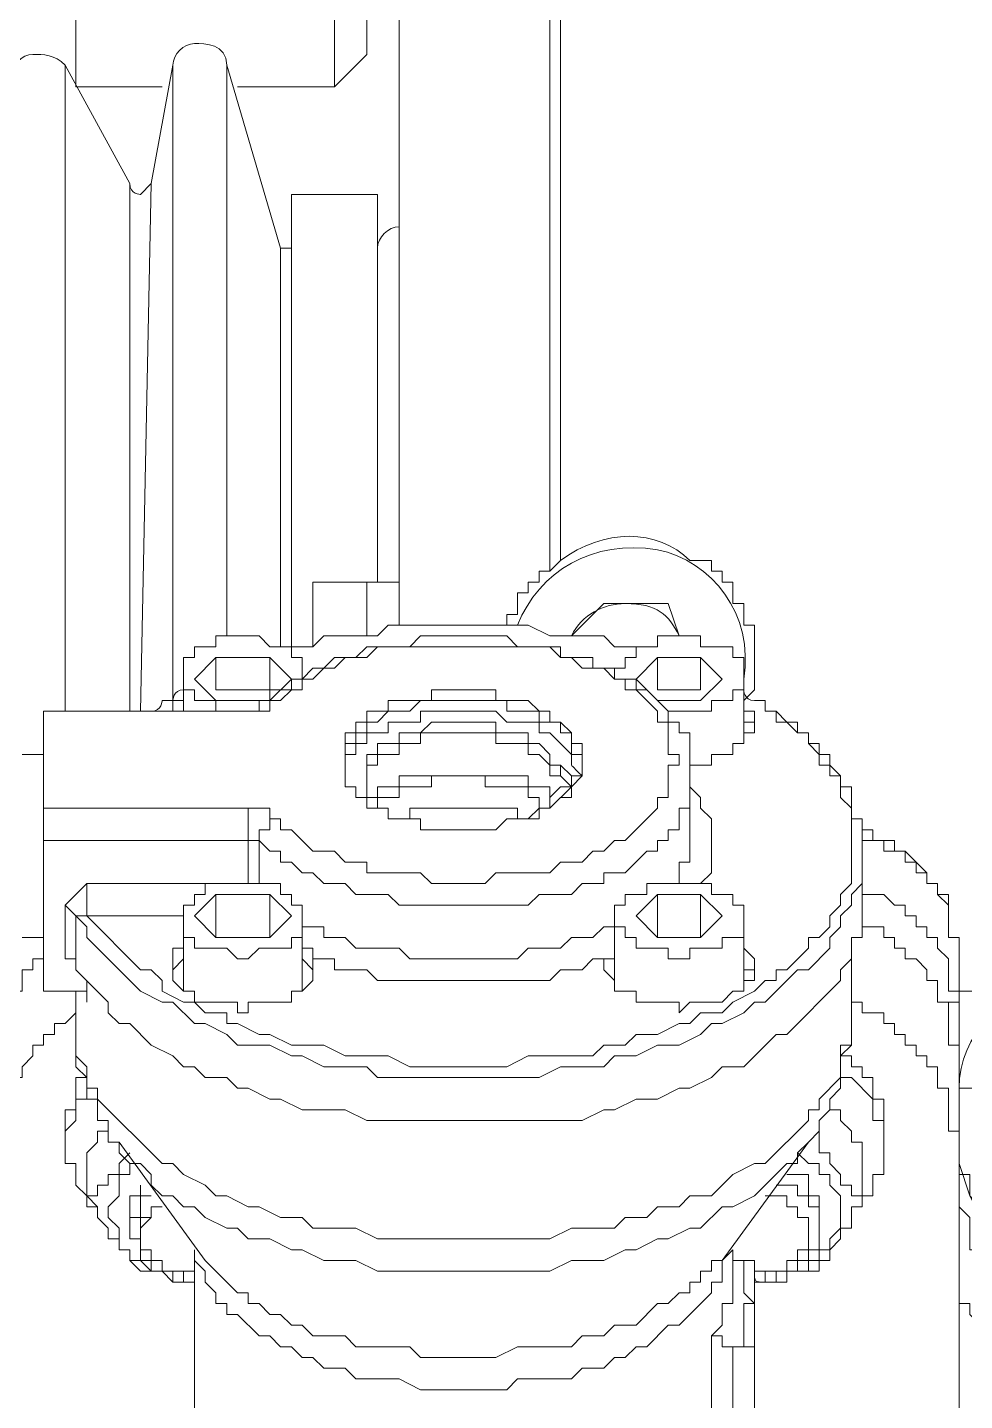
# Model space of a CAD drawing. Header units: millimetres. Extents: x 25083 to 52777, y 24772 to 45779.
# Drawn here: x 49154.52 to 49186.82, y 36234.41 to 36281.76 of the extents above; entities that cross this region are included whole.
import ezdxf

# ---------------------------------------------------------------- set-up
doc = ezdxf.new("R2010")
doc.units = ezdxf.units.MM
doc.layers.add('小车', color=7, linetype='Continuous')
doc.styles.add('标准', font='', dxfattribs={"width": 0.667})
doc.styles.get('标准').set_extended_font_data('FangSong_GB2312')
doc.dimstyles.new('标准', dxfattribs={"dimtxt": 35, "dimasz": 4, "dimexe": 2, "dimexo": 0, "dimtad": 1, "dimdec": 1, "dimzin": 9, "dimdsep": 46, "dimtxsty": '标准', "dimcen": 0, "dimdle": 6, "dimazin": 2, "dimtfac": 1, "dimtdec": 1, "dimtmove": 0, "dimatfit": 3, "dimfxl": 1, "dimtolj": 1, "dimtzin": 0, "dimarcsym": 0})

# ---------------------------------------------------------------- blocks, each defined once
blk = doc.blocks.new('zw$D2F4')
at = {"color": 7, "lineweight": 5}
for points in [[(277.405, 380.643), (277.405, 424.463)], [(282.604, 382.5), (282.604, 424.463)], [(282.976, 382.871), (282.976, 424.092)], [(266.264, 399.211), (266.264, 412.58)], [(275.177, 399.211), (275.177, 412.58)], [(276.291, 404.781), (276.291, 400.325)], [(276.291, 400.325), (275.177, 399.211)], [(268.121, 395.869), (265.893, 399.954)], [(265.893, 377.672), (265.893, 399.954)], [(268.864, 395.869), (269.607, 399.954)], [(269.607, 399.954), (269.607, 378.043)], [(273.32, 393.641), (271.463, 399.954)], [(271.463, 380.272), (271.463, 399.954)], [(266.264, 399.211), (269.235, 399.211)], [(271.835, 399.211), (275.177, 399.211)], [(268.121, 395.869), (268.121, 377.672)], [(268.493, 377.672), (268.864, 395.869)], [(276.662, 395.497), (273.692, 395.497)], [(273.692, 379.9), (273.692, 395.497)], [(276.662, 395.497), (276.662, 382.128)], [(273.32, 393.641), (273.692, 393.641)], [(273.32, 379.9), (273.32, 393.641)], [(282.604, 382.871), (282.604, 382.5), (282.233, 382.5), (282.233, 382.128), (281.861, 382.128), (281.861, 381.757), (281.49, 381.757), (281.49, 381.014), (281.119, 381.014), (281.119, 380.643)], [(282.976, 382.871), (282.604, 382.5)], [(289.289, 378.043), (289.66, 378.415), (289.66, 380.643), (289.289, 380.643), (289.289, 381.386), (288.917, 381.386), (288.917, 382.128), (288.546, 382.128), (288.546, 382.5), (288.175, 382.5), (288.175, 382.871), (287.432, 382.871)], [(276.291, 382.128), (274.434, 382.128)], [(274.434, 379.9), (274.434, 382.128)], [(274.434, 380.643), (274.434, 382.128)], [(276.291, 382.128), (276.291, 381.757)], [(276.291, 382.128), (277.405, 382.128)], [(276.291, 380.272), (276.291, 382.128)], [(276.291, 382.128), (276.291, 381.014)], [(284.461, 381.386), (283.347, 380.272)], [(286.689, 381.386), (284.461, 381.386)], [(287.061, 380.272), (286.689, 381.386)], [(269.978, 378.786), (269.978, 379.529), (270.349, 379.529), (270.349, 379.9), (270.721, 379.9), (271.092, 379.9), (271.092, 380.272), (271.835, 380.272)], [(271.835, 380.272), (272.578, 380.272), (272.949, 379.9), (273.692, 379.9), (273.692, 379.529), (274.063, 379.529), (274.063, 378.786)], [(285.575, 379.9), (284.832, 379.9), (284.461, 380.272), (282.604, 380.272), (281.861, 380.643), (277.034, 380.643), (276.662, 380.272), (274.806, 380.272), (274.434, 379.9), (273.692, 379.9)], [(284.832, 378.786), (284.832, 379.158), (284.09, 379.158), (284.09, 379.529), (282.976, 379.529), (282.976, 379.9), (281.49, 379.9), (281.119, 380.272), (278.148, 380.272), (277.777, 379.9), (277.405, 379.9), (276.291, 379.9), (275.92, 379.529), (275.177, 379.529), (274.806, 379.158), (274.434, 379.158), (274.063, 378.786)], [(274.434, 379.9), (274.434, 380.643)], [(276.291, 380.643), (276.291, 380.272)], [(284.832, 378.786), (284.832, 379.158), (285.204, 379.158), (285.204, 379.529), (285.575, 379.529), (285.575, 379.9), (285.946, 379.9), (286.318, 379.9), (286.318, 380.272), (287.061, 380.272)], [(287.061, 380.272), (287.803, 380.272), (287.803, 379.9), (288.917, 379.9), (288.917, 379.529), (289.289, 379.529), (289.289, 378.786)], [(285.575, 378.415), (285.204, 378.415), (285.204, 378.786), (284.832, 378.786), (284.461, 379.158), (283.718, 379.158), (283.347, 379.529), (282.976, 379.529), (282.604, 379.9), (278.891, 379.9), (278.519, 379.9), (276.662, 379.9), (276.291, 379.529), (275.548, 379.529), (275.177, 379.158), (274.806, 379.158), (274.434, 378.786), (274.063, 378.786), (274.063, 378.415), (273.692, 378.415), (273.32, 378.043)], [(271.092, 379.529), (270.349, 378.786)], [(272.949, 379.529), (271.092, 379.529)], [(271.092, 379.529), (271.092, 378.415)], [(273.692, 378.786), (272.949, 379.529)], [(272.949, 378.415), (272.949, 379.529)], [(286.318, 379.529), (285.575, 378.786)], [(287.803, 379.529), (286.318, 379.529)], [(286.318, 379.529), (286.318, 378.415)], [(288.546, 378.786), (287.803, 379.529)], [(287.803, 378.415), (287.803, 379.529)], [(269.978, 378.786), (269.978, 377.672)], [(271.463, 377.672), (271.092, 377.672), (271.092, 378.043), (270.349, 378.043), (270.349, 378.415), (269.978, 378.415), (269.978, 378.786)], [(270.349, 378.786), (271.092, 378.043)], [(274.063, 378.786), (273.692, 378.786), (273.692, 378.415), (272.949, 378.415), (272.949, 378.043), (272.578, 378.043)], [(272.949, 378.043), (273.692, 378.786)], [(287.432, 375.444), (287.432, 376.929), (287.061, 376.929), (287.061, 377.301), (286.689, 377.301), (286.689, 377.672), (286.318, 378.043), (285.946, 378.415), (285.575, 378.415), (285.575, 378.786), (284.832, 378.786)], [(285.575, 378.786), (286.318, 378.043)], [(289.289, 378.786), (289.289, 378.415), (288.917, 378.415), (288.917, 378.043), (288.546, 378.043), (288.175, 378.043), (288.175, 377.672), (287.061, 377.672)], [(287.803, 378.043), (288.546, 378.786)], [(289.289, 378.786), (289.289, 376.558)], [(271.092, 378.415), (272.949, 378.415)], [(273.32, 373.959), (273.32, 373.587), (273.692, 373.587), (274.434, 372.844), (275.177, 372.844), (275.548, 372.473), (276.291, 372.473), (276.291, 372.102), (278.148, 372.102), (278.519, 371.73), (280.376, 371.73), (280.747, 372.102), (281.119, 372.102), (282.604, 372.102), (282.976, 372.473), (283.718, 372.473), (284.09, 372.844), (284.461, 372.844), (284.832, 373.216), (285.204, 373.216), (286.318, 374.33), (286.318, 374.701), (286.689, 374.701), (286.689, 375.815), (287.061, 375.815), (287.061, 376.187), (286.689, 376.187), (286.689, 377.301), (286.318, 377.301), (286.318, 377.672), (285.575, 378.415)], [(279.633, 378.415), (278.519, 378.415), (278.519, 378.043), (277.034, 378.043), (277.034, 377.672), (276.291, 377.672), (276.291, 377.301), (275.92, 377.301), (275.92, 376.929), (275.548, 376.929), (275.548, 375.444)], [(283.718, 375.444), (283.718, 376.558), (283.347, 376.558), (283.347, 376.929), (282.976, 377.301), (282.604, 377.301), (282.604, 377.672), (282.233, 377.672), (281.861, 378.043), (280.747, 378.043), (280.747, 378.415), (279.633, 378.415)], [(286.318, 378.415), (287.803, 378.415)], [(269.978, 378.043), (269.607, 378.043), (269.607, 377.672)], [(271.092, 378.043), (272.949, 378.043)], [(272.578, 378.043), (272.578, 377.672), (272.206, 377.672)], [(272.206, 377.672), (272.949, 377.672), (272.949, 378.043), (273.32, 378.043)], [(272.578, 378.043), (273.32, 378.043)], [(279.633, 378.043), (278.148, 378.043), (277.777, 377.672), (277.034, 377.672), (276.662, 377.301), (276.291, 377.301), (276.291, 376.929), (275.92, 376.929), (275.92, 376.558), (275.548, 376.558), (275.548, 375.815)], [(283.718, 375.815), (283.718, 376.187), (283.347, 376.187), (283.347, 376.929), (282.976, 376.929), (282.976, 377.301), (282.604, 377.301), (282.233, 377.301), (282.233, 377.672), (281.119, 377.672), (281.119, 378.043), (279.633, 378.043)], [(286.318, 378.043), (287.803, 378.043)], [(289.66, 377.301), (289.66, 377.672), (289.289, 377.672), (289.289, 378.043)], [(289.66, 378.043), (290.031, 378.043), (290.031, 377.672), (290.403, 377.672), (290.774, 377.301), (291.145, 377.301), (291.145, 376.929), (291.517, 376.929), (291.517, 376.558), (291.888, 376.558), (291.888, 376.187), (292.26, 376.187), (292.26, 375.815), (292.631, 375.444), (292.631, 375.073), (293.002, 375.073), (293.002, 374.701), (293.002, 374.33), (293.002, 373.959), (293.374, 373.959), (293.374, 372.844)], [(292.26, 375.444), (292.26, 375.815), (291.888, 375.815), (291.888, 376.187), (291.517, 376.558), (291.517, 376.929), (291.145, 376.929), (290.774, 377.301), (290.403, 377.301), (290.403, 377.672), (290.031, 377.672), (290.031, 378.043), (289.66, 378.043)], [(272.206, 377.672), (265.15, 377.672)], [(272.206, 377.672), (265.15, 377.672)], [(265.15, 368.017), (265.15, 377.672)], [(275.548, 375.815), (275.548, 376.187), (275.92, 376.187), (275.92, 376.558), (276.291, 376.558), (276.291, 376.929), (277.034, 376.929), (277.034, 377.301), (277.405, 377.301), (278.148, 377.301), (278.148, 377.672), (279.633, 377.672)], [(279.633, 377.672), (280.747, 377.672), (281.119, 377.301), (282.233, 377.301), (282.233, 376.929), (282.604, 376.929), (283.347, 376.187), (283.347, 375.815)], [(276.291, 375.444), (276.291, 376.187), (276.662, 376.187), (276.662, 376.558), (277.405, 376.558), (277.405, 376.929), (278.148, 376.929), (278.519, 377.301), (280.747, 377.301), (280.747, 376.929), (281.861, 376.929), (281.861, 376.558), (282.233, 376.558), (282.604, 376.187), (282.604, 375.815), (282.976, 375.815)], [(282.976, 375.444), (282.604, 375.444), (282.604, 375.815), (282.233, 376.187), (281.861, 376.187), (281.861, 376.558), (280.747, 376.558), (280.747, 376.929), (280.376, 376.929), (278.148, 376.929), (278.148, 376.558), (277.405, 376.558), (277.405, 376.187), (276.662, 376.187), (276.662, 375.815), (276.291, 375.815), (276.291, 375.444)], [(287.432, 375.815), (288.175, 375.815), (288.175, 376.187), (288.917, 376.187), (288.917, 376.558), (289.289, 376.558), (289.289, 376.929), (289.66, 376.929), (289.66, 377.301)], [(289.289, 377.301), (289.66, 377.301), (289.66, 376.929)], [(265.15, 376.187), (264.408, 376.187)], [(265.15, 369.874), (265.15, 376.187)], [(283.347, 375.444), (282.976, 375.815)], [(282.976, 375.815), (282.976, 375.444)], [(266.636, 370.616), (268.493, 368.759), (268.864, 368.759), (269.235, 368.388), (269.235, 368.017), (269.978, 367.645), (270.349, 367.645), (270.721, 367.274), (271.463, 367.274), (271.463, 366.903), (271.835, 366.903), (272.578, 366.531), (272.949, 366.531), (273.692, 366.16), (274.806, 366.16), (275.548, 365.789), (277.034, 365.789), (277.777, 365.417), (278.519, 365.417), (278.891, 365.417), (281.119, 365.417), (281.861, 365.789), (284.09, 365.789), (284.461, 366.16), (285.204, 366.16), (285.575, 366.531), (286.318, 366.531), (287.061, 366.903), (287.432, 366.903), (287.803, 367.274), (288.546, 367.274), (288.917, 367.645), (289.66, 368.017), (290.031, 368.388), (290.403, 368.388), (290.403, 368.759), (290.774, 368.759), (291.517, 369.502), (291.517, 369.874), (291.888, 369.874), (292.26, 370.245), (292.26, 370.616), (292.631, 370.988), (292.631, 371.359), (293.002, 371.73), (293.002, 374.33), (292.631, 374.701), (292.631, 375.444), (292.26, 375.444)], [(287.432, 375.444), (287.432, 374.33), (287.061, 374.33), (287.061, 373.587), (286.689, 373.587), (286.689, 373.216), (286.318, 373.216), (286.318, 372.844), (285.946, 372.844), (285.204, 372.102), (284.461, 372.102), (284.461, 371.73), (284.09, 371.73), (283.718, 371.73), (283.347, 371.359), (282.233, 371.359), (281.861, 370.988), (277.405, 370.988), (277.034, 371.359), (275.92, 371.359), (275.548, 371.73), (274.806, 371.73), (274.434, 372.102), (274.063, 372.102), (273.692, 372.473), (273.32, 372.473), (273.32, 372.844), (272.949, 372.844), (272.578, 373.216)], [(275.548, 375.444), (275.548, 375.073), (275.92, 375.073), (275.92, 374.701), (276.291, 374.701), (276.291, 374.33), (276.662, 374.33)], [(275.548, 375.444), (275.548, 375.073), (275.92, 375.073), (275.92, 374.701), (276.291, 374.701), (276.291, 374.33), (276.662, 374.33)], [(276.291, 374.701), (276.662, 374.701), (276.662, 375.073), (277.405, 375.073), (277.405, 375.444), (279.262, 375.444), (279.633, 375.444)], [(277.034, 373.959), (277.034, 374.33), (276.662, 374.33), (276.662, 374.701), (276.291, 374.701), (276.291, 375.073)], [(279.633, 375.444), (278.519, 375.444), (278.519, 375.073), (277.405, 375.073), (277.405, 374.701), (277.034, 374.701), (276.662, 374.701), (276.662, 374.33)], [(279.633, 375.444), (281.861, 375.444), (281.861, 375.073), (282.233, 375.073), (282.604, 375.073), (282.604, 374.701)], [(282.604, 374.33), (282.233, 374.33), (282.233, 374.701), (281.861, 374.701), (281.861, 375.073), (280.376, 375.073), (280.376, 375.444), (280.005, 375.444), (279.633, 375.444)], [(282.976, 375.073), (282.604, 374.701), (282.604, 374.33), (282.233, 374.33), (281.861, 373.959)], [(282.604, 374.33), (283.347, 375.073)], [(282.604, 374.33), (282.976, 374.701), (283.347, 374.701), (283.347, 375.073)], [(282.976, 375.444), (283.347, 375.073)], [(282.976, 375.073), (283.347, 375.073)], [(283.347, 375.073), (283.347, 375.444), (283.718, 375.444)], [(283.347, 375.073), (283.718, 375.444)], [(287.432, 373.587), (287.432, 375.444)], [(287.803, 371.73), (288.175, 372.102), (288.175, 373.587), (288.175, 373.959), (287.803, 374.33), (287.803, 374.701), (287.432, 375.073)], [(265.15, 374.33), (272.206, 374.33)], [(272.206, 371.73), (272.206, 374.33)], [(273.32, 373.959), (272.949, 373.959), (272.949, 374.33), (272.206, 374.33)], [(276.662, 374.33), (277.034, 374.33), (277.034, 373.959)], [(279.633, 374.33), (277.777, 374.33), (277.777, 373.959), (277.405, 373.959)], [(281.861, 373.959), (281.49, 373.959), (281.49, 374.33), (279.633, 374.33)], [(281.861, 373.959), (282.233, 373.959), (282.233, 374.33), (282.604, 374.33)], [(272.578, 373.216), (272.578, 373.587), (272.949, 373.587), (272.949, 373.959), (273.32, 373.959)], [(277.034, 373.959), (278.148, 373.959), (278.148, 373.587), (279.633, 373.587)], [(279.633, 373.587), (280.747, 373.587), (281.119, 373.959), (281.861, 373.959)], [(286.689, 371.73), (287.061, 371.73), (287.061, 372.473), (287.432, 372.473), (287.432, 373.587)], [(296.716, 369.502), (296.716, 369.874), (296.344, 369.874), (296.344, 371.359), (295.973, 371.359), (295.973, 371.73), (295.602, 371.73), (295.602, 372.102), (295.23, 372.473), (294.859, 372.844), (294.488, 372.844), (294.488, 373.216), (293.745, 373.216), (293.745, 373.587), (293.374, 373.587)], [(293.374, 373.587), (293.374, 373.216), (294.116, 373.216), (294.116, 372.844), (294.859, 372.844), (294.859, 372.473), (295.23, 372.473), (295.23, 372.102), (295.602, 372.102), (295.602, 371.73), (295.973, 371.73), (295.973, 371.359), (296.344, 370.988), (296.344, 369.874), (296.716, 369.874), (296.716, 369.502)], [(272.206, 373.216), (265.15, 373.216)], [(272.578, 373.216), (272.206, 373.216)], [(272.578, 373.216), (272.578, 371.73)], [(293.374, 372.844), (293.374, 371.73), (293.002, 371.359), (293.002, 370.988), (292.631, 370.616), (292.631, 370.245), (292.26, 369.874), (292.26, 369.502), (291.517, 368.759), (291.145, 368.759), (290.031, 367.645), (289.66, 367.645), (289.289, 367.274), (288.546, 366.903), (288.175, 366.903), (287.803, 366.531), (287.061, 366.16), (286.318, 366.16), (285.575, 365.789), (284.832, 365.789), (284.461, 365.417), (282.976, 365.417), (282.233, 365.046), (276.662, 365.046), (276.291, 365.417), (274.806, 365.417), (274.063, 365.789), (273.692, 365.789), (272.949, 366.16), (271.835, 366.16), (271.463, 366.531), (270.721, 366.903), (270.349, 366.903), (269.607, 367.645), (269.235, 367.645), (268.493, 368.017), (266.636, 369.874), (266.636, 370.245), (266.264, 370.616)], [(293.374, 370.988), (293.374, 372.844)], [(266.636, 371.73), (265.893, 370.988)], [(266.636, 371.73), (271.092, 371.73)], [(266.636, 370.616), (266.636, 371.73)], [(269.978, 370.616), (269.978, 370.988), (270.349, 370.988), (270.349, 371.359), (270.721, 371.359), (270.721, 371.73), (271.835, 371.73)], [(271.835, 371.73), (273.32, 371.73), (273.32, 371.359), (273.692, 371.359), (273.692, 370.988), (274.063, 370.988), (274.063, 370.616)], [(284.832, 370.616), (284.832, 370.988), (285.204, 370.988), (285.204, 371.359), (285.575, 371.359), (285.946, 371.359), (285.946, 371.73), (287.061, 371.73)], [(287.061, 371.73), (288.175, 371.73), (288.175, 371.359), (288.917, 371.359), (288.917, 370.988), (289.289, 370.988), (289.289, 370.616)], [(271.092, 371.359), (270.349, 370.616)], [(272.949, 371.359), (271.092, 371.359)], [(271.092, 371.359), (271.092, 369.874)], [(273.692, 370.616), (272.949, 371.359)], [(272.949, 369.874), (272.949, 371.359)], [(286.318, 371.359), (285.575, 370.616)], [(287.803, 371.359), (286.318, 371.359)], [(286.318, 371.359), (286.318, 369.874)], [(288.546, 370.616), (287.803, 371.359)], [(287.803, 369.874), (287.803, 371.359)], [(296.716, 367.645), (296.716, 368.017), (296.344, 368.017), (296.344, 369.131), (295.973, 369.502), (295.973, 369.874), (295.602, 369.874), (295.602, 370.245), (295.23, 370.245), (295.23, 370.616), (294.859, 370.616), (294.859, 370.988), (294.488, 370.988), (294.116, 371.359), (293.374, 371.359)], [(265.893, 369.131), (265.893, 370.988)], [(265.893, 370.988), (266.264, 370.616)], [(293.374, 370.988), (293.374, 369.874), (293.002, 369.874), (293.002, 369.131), (292.631, 368.759), (292.631, 368.388), (290.774, 366.531), (290.403, 366.531), (289.289, 365.417), (288.546, 365.417), (288.175, 365.046), (287.432, 364.675), (287.061, 364.675), (286.318, 364.303), (285.575, 364.303), (284.832, 363.932), (284.461, 363.932), (283.718, 363.56), (276.291, 363.56), (275.548, 363.932), (274.063, 363.932), (273.32, 364.303), (272.949, 364.303), (272.206, 364.675), (271.835, 364.675), (271.463, 365.046), (270.721, 365.046), (270.349, 365.417), (269.978, 365.417), (269.607, 365.789), (268.864, 366.16), (268.121, 366.903), (267.75, 366.903), (267.378, 367.274), (267.378, 367.645), (266.264, 368.759)], [(266.264, 370.616), (266.264, 368.759)], [(266.636, 370.616), (266.264, 370.616)], [(269.978, 370.616), (266.636, 370.616)], [(269.978, 370.616), (269.978, 368.388)], [(271.835, 369.131), (271.463, 369.502), (270.349, 369.502), (270.349, 369.874), (269.978, 369.874), (269.978, 370.616)], [(270.349, 370.616), (271.092, 369.874)], [(274.063, 370.616), (274.063, 369.874), (273.692, 369.874), (273.692, 369.502), (273.32, 369.502), (272.578, 369.502), (272.206, 369.131), (271.835, 369.131)], [(272.949, 369.874), (273.692, 370.616)], [(274.063, 370.616), (274.063, 368.388)], [(284.832, 370.616), (284.832, 368.388)], [(287.061, 369.131), (286.689, 369.131), (286.689, 369.502), (285.575, 369.502), (285.575, 369.874), (285.204, 369.874), (285.204, 370.245), (284.832, 370.245), (284.832, 370.616)], [(285.575, 370.616), (286.318, 369.874)], [(289.289, 370.616), (289.289, 369.874), (288.546, 369.874), (288.546, 369.502), (287.432, 369.502), (287.432, 369.131), (287.061, 369.131)], [(287.803, 369.874), (288.546, 370.616)], [(289.289, 370.616), (289.289, 368.388)], [(296.716, 365.789), (296.716, 366.16), (296.344, 366.16), (296.344, 367.645), (295.973, 367.645), (295.973, 368.388), (295.602, 368.388), (295.602, 368.759), (295.23, 369.131), (294.859, 369.131), (294.859, 369.502), (294.488, 369.502), (294.488, 369.874), (294.116, 369.874), (294.116, 370.245), (293.374, 370.245), (293.374, 370.616)], [(265.15, 369.874), (264.408, 369.874)], [(271.092, 369.874), (272.949, 369.874)], [(271.092, 369.874), (272.949, 369.874)], [(274.063, 370.245), (274.806, 370.245), (274.806, 369.874), (275.548, 369.874), (275.92, 369.502), (277.405, 369.502), (277.777, 369.131), (281.49, 369.131), (281.861, 369.502), (282.233, 369.502), (282.976, 369.502), (283.347, 369.874), (284.09, 369.874), (284.461, 370.245), (284.832, 370.245)], [(286.318, 369.874), (287.803, 369.874)], [(286.318, 369.874), (287.803, 369.874)], [(265.15, 369.502), (265.15, 369.131), (264.779, 369.131), (264.779, 368.759), (264.408, 368.759), (264.408, 368.017), (264.036, 368.017), (264.036, 367.274), (263.665, 367.274), (263.665, 366.903), (263.665, 366.531), (263.665, 365.789)], [(269.978, 369.502), (269.607, 369.502), (269.607, 368.759)], [(274.063, 369.502), (274.434, 369.502), (274.434, 369.131)], [(284.832, 369.502), (284.832, 369.131)], [(289.66, 368.759), (289.66, 369.131), (289.289, 369.502)], [(296.716, 369.502), (296.716, 349.077)], [(265.893, 369.131), (266.264, 369.131), (266.264, 368.759)], [(269.607, 368.759), (269.978, 369.131)], [(274.063, 369.131), (274.434, 368.759)], [(284.832, 369.131), (284.09, 369.131), (283.718, 368.759), (282.976, 368.759), (282.604, 368.388), (277.034, 368.388), (276.662, 368.388), (276.291, 368.759), (275.177, 368.759), (275.177, 369.131), (274.434, 369.131)], [(274.434, 368.759), (274.434, 369.131)], [(284.832, 369.131), (284.461, 369.131), (284.461, 368.759)], [(284.832, 368.759), (284.832, 369.131)], [(289.289, 369.131), (289.289, 368.759), (289.66, 368.759)], [(293.002, 369.131), (293.002, 366.903)], [(266.636, 367.645), (266.636, 368.388)], [(269.607, 368.759), (269.607, 368.388), (269.978, 368.017), (270.349, 368.017), (270.349, 367.645), (271.835, 367.645), (271.835, 367.274)], [(269.978, 368.017), (269.978, 368.388)], [(271.835, 367.274), (272.206, 367.274), (272.206, 367.645), (273.692, 367.645), (273.692, 368.017), (274.063, 368.017), (274.434, 368.388), (274.434, 368.759)], [(274.063, 368.388), (274.063, 368.017)], [(284.461, 368.759), (284.832, 368.388), (284.832, 368.017), (285.204, 368.017), (285.575, 368.017), (285.575, 367.645), (287.061, 367.645), (287.061, 367.274)], [(284.832, 368.017), (284.832, 368.388)], [(287.061, 367.274), (287.432, 367.645), (288.546, 367.645), (288.917, 368.017), (289.289, 368.017), (289.289, 368.388), (289.66, 368.388), (289.66, 368.759)], [(289.289, 368.388), (289.289, 368.017)], [(265.15, 368.017), (266.636, 368.017)], [(266.636, 368.017), (265.15, 368.017)], [(266.264, 366.903), (266.264, 368.017)], [(298.944, 368.017), (296.716, 368.017)], [(293.002, 367.645), (293.374, 367.645), (293.374, 367.274), (294.116, 367.274), (294.116, 366.903), (294.488, 366.903), (294.488, 366.531), (294.859, 366.531), (294.859, 366.16), (295.23, 366.16), (295.23, 365.789), (295.602, 365.789), (295.602, 365.417), (295.973, 365.417), (295.973, 365.046), (295.973, 364.675), (296.344, 364.675), (296.344, 363.189), (296.716, 363.189), (296.716, 362.818)], [(296.344, 367.274), (296.344, 367.645), (296.716, 367.645)], [(263.665, 362.818), (263.665, 364.303), (264.036, 364.303), (264.036, 365.046), (264.408, 365.046), (264.408, 365.417), (264.779, 365.789), (264.779, 366.16), (265.15, 366.16), (265.15, 366.531), (265.522, 366.531), (265.522, 366.903), (265.893, 366.903), (266.264, 367.274)], [(266.264, 366.903), (266.264, 365.417), (266.636, 365.046), (266.636, 364.303), (267.007, 364.303), (267.007, 363.56), (267.378, 363.56), (267.378, 363.189), (267.378, 362.818), (267.75, 362.818)], [(266.264, 366.903), (266.264, 365.789), (266.636, 365.417), (266.636, 364.675), (267.007, 364.675), (267.007, 364.303), (269.235, 362.075), (269.607, 362.075), (269.978, 361.704), (270.721, 361.332), (271.092, 360.961), (271.463, 360.961), (272.206, 360.59), (272.578, 360.59), (273.32, 360.218), (274.063, 360.218), (274.434, 359.847), (275.92, 359.847), (276.662, 359.476), (282.604, 359.476), (283.347, 359.847), (284.832, 359.847), (285.204, 360.218), (285.946, 360.218), (286.318, 360.59), (287.061, 360.59), (287.432, 360.961), (288.175, 360.961), (288.917, 361.704), (289.66, 362.075), (290.031, 362.075), (291.517, 363.56), (291.517, 363.932), (291.888, 363.932), (291.888, 364.303), (292.631, 365.046), (292.631, 366.16), (293.002, 366.16), (293.002, 366.903)], [(291.517, 362.818), (291.888, 363.189), (291.888, 363.56), (292.26, 363.932), (292.26, 364.303), (292.631, 364.675), (292.631, 365.789), (293.002, 366.16), (293.002, 366.903)], [(292.631, 365.789), (293.002, 365.789), (293.002, 365.417), (293.374, 365.417), (293.374, 365.046), (293.745, 365.046), (293.745, 364.303), (294.116, 364.303), (294.116, 363.932), (294.116, 363.189)], [(292.631, 365.417), (292.631, 365.046), (293.002, 365.046), (293.745, 364.303), (293.745, 363.56), (294.116, 363.56), (294.116, 362.818)], [(266.636, 365.046), (266.264, 365.046), (266.264, 363.932), (265.893, 363.932), (265.893, 363.189)], [(266.636, 364.675), (266.636, 364.303), (266.264, 364.303), (266.264, 363.56), (265.893, 363.189), (265.893, 362.818)], [(296.716, 364.675), (297.459, 364.675)], [(293.374, 362.446), (293.374, 362.818), (293.002, 362.818), (293.002, 363.189), (292.631, 363.56), (292.631, 363.932), (292.26, 363.932), (292.26, 364.303)], [(299.315, 357.619), (298.573, 358.361), (298.201, 359.104), (297.459, 360.218), (297.087, 360.961), (296.716, 362.075), (296.716, 363.932)], [(299.315, 357.619), (298.573, 358.361), (298.573, 358.733), (298.201, 358.733), (298.201, 359.104), (297.83, 359.104), (297.83, 359.847), (297.459, 360.218), (297.459, 360.59), (297.087, 360.961), (297.087, 361.704), (296.716, 361.704), (296.716, 362.446), (296.716, 363.932)], [(265.893, 362.818), (265.893, 363.189)], [(267.378, 363.189), (267.007, 363.189), (267.007, 362.818), (266.636, 362.446)], [(293.374, 360.961), (293.002, 360.961), (293.002, 361.332), (292.631, 361.332), (292.631, 361.704), (292.26, 362.075), (292.26, 362.446), (291.888, 362.446), (291.888, 363.189)], [(294.116, 362.818), (294.116, 363.189)], [(265.893, 362.818), (265.893, 362.075), (266.264, 362.075), (266.264, 361.332), (266.636, 360.961), (266.636, 360.59), (267.007, 360.59), (267.007, 360.218)], [(270.721, 358.733), (267.75, 362.818)], [(291.517, 362.818), (291.145, 362.446), (291.145, 362.075), (290.774, 362.075), (289.66, 360.961), (288.917, 360.59), (288.546, 360.59), (287.803, 359.847), (287.432, 359.847), (286.689, 359.476), (286.318, 359.476), (285.575, 359.104), (285.204, 359.104), (284.461, 358.733), (283.347, 358.733), (282.604, 358.361), (280.005, 358.361), (279.633, 358.361), (276.662, 358.361), (275.92, 358.733), (274.806, 358.733), (274.063, 359.104), (273.692, 359.104), (272.949, 359.476), (272.206, 359.476), (271.835, 359.847), (271.463, 359.847), (270.721, 360.218), (270.349, 360.59), (269.978, 360.59), (269.607, 360.961), (269.235, 360.961), (268.864, 361.332), (268.864, 361.704), (268.493, 362.075), (268.121, 362.075), (267.75, 362.446), (267.75, 362.818)], [(288.546, 358.733), (291.517, 362.818)], [(294.116, 362.818), (294.116, 361.704), (293.745, 361.704), (293.745, 360.961), (293.374, 360.961), (293.374, 360.59), (293.002, 360.59), (293.002, 360.218)], [(266.636, 362.446), (266.636, 360.961)], [(268.121, 362.446), (267.75, 362.075), (267.75, 361.704), (267.378, 361.704), (267.378, 361.332), (267.007, 361.332), (267.007, 360.961), (266.636, 360.961)], [(290.031, 357.99), (290.403, 357.99), (290.403, 358.361), (291.517, 358.361), (291.517, 358.733), (291.888, 358.733), (291.888, 359.104), (292.26, 359.104), (292.26, 359.476), (292.631, 359.847), (292.631, 360.961), (292.26, 361.332), (292.26, 361.704), (291.888, 361.704), (291.888, 362.075), (291.517, 362.075), (291.145, 362.446)], [(293.374, 362.446), (293.374, 360.961)], [(270.349, 357.99), (269.607, 357.99), (269.607, 358.361), (268.864, 358.361), (268.493, 358.733), (268.121, 358.733), (268.121, 359.104), (267.75, 359.104), (267.75, 359.847), (267.378, 360.218), (267.378, 360.59), (267.75, 360.961), (267.75, 361.704), (268.121, 361.704), (268.121, 362.075)], [(290.403, 361.332), (291.145, 361.332), (291.145, 360.961), (291.517, 360.961), (291.517, 360.59), (291.888, 360.59), (291.888, 359.847)], [(266.636, 360.961), (267.007, 360.59), (267.007, 360.218), (267.378, 359.847), (267.378, 359.476), (267.75, 359.476), (267.75, 359.104), (268.121, 359.104), (268.121, 358.733), (268.493, 358.361)], [(268.864, 360.961), (268.493, 360.961), (268.493, 360.218), (268.121, 360.218), (268.121, 359.847)], [(290.031, 360.961), (290.774, 360.961), (290.774, 360.59), (291.145, 360.59), (291.145, 360.218), (291.517, 360.218), (291.517, 359.476)], [(291.517, 358.361), (291.888, 358.361), (291.888, 358.733), (292.26, 358.733), (292.26, 359.104), (292.631, 359.476), (292.631, 359.847), (293.002, 359.847), (293.002, 360.59), (293.374, 360.59), (293.374, 360.961)], [(269.235, 360.59), (268.864, 360.59), (268.864, 360.218), (268.493, 359.847), (268.493, 359.476)], [(296.716, 360.59), (296.716, 360.218)], [(296.716, 360.59), (297.087, 360.218), (297.087, 359.104), (297.459, 359.104), (297.459, 358.733), (297.83, 358.361), (297.83, 357.99), (298.201, 357.99), (298.201, 357.247), (298.573, 357.247), (298.573, 356.876), (298.944, 356.876), (298.944, 356.505), (299.315, 356.505), (299.315, 356.133), (299.687, 356.133), (300.058, 355.762), (300.429, 355.391), (300.801, 355.019), (301.172, 355.019), (301.172, 354.648), (301.915, 354.648), (301.915, 354.276), (302.286, 354.276)], [(268.121, 359.847), (268.121, 359.476), (268.493, 359.476), (268.493, 358.733), (268.864, 358.733), (268.864, 358.361), (269.978, 358.361), (269.978, 357.99), (270.349, 357.99)], [(291.888, 359.847), (291.888, 359.104), (291.517, 359.104), (291.517, 358.733), (291.145, 358.733), (291.145, 358.361), (290.031, 358.361), (290.031, 357.99)], [(268.493, 359.476), (268.493, 359.104), (268.864, 359.104), (268.864, 358.733), (269.235, 358.733), (269.235, 358.361), (270.349, 358.361)], [(291.517, 359.476), (291.517, 359.104), (291.145, 359.104), (291.145, 358.733), (290.774, 358.733), (290.774, 358.361), (290.031, 358.361)], [(270.349, 336.823), (270.349, 359.104)], [(270.349, 359.104), (270.349, 358.733), (270.721, 358.361), (270.721, 357.99), (271.092, 357.619), (271.092, 357.247), (271.463, 357.247), (271.463, 356.876), (271.835, 356.876), (272.578, 356.133), (272.949, 356.133), (273.32, 355.762), (273.692, 355.762), (274.063, 355.391), (274.434, 355.391), (274.806, 355.019), (275.548, 355.019), (275.92, 354.648), (277.405, 354.648), (278.148, 354.276), (281.119, 354.276), (281.49, 354.648), (283.347, 354.648), (283.718, 355.019), (284.461, 355.019), (284.832, 355.391), (285.204, 355.391), (285.575, 355.762), (285.946, 355.762), (286.689, 356.505), (287.061, 356.505), (288.175, 357.619), (288.175, 357.99), (288.546, 357.99), (288.546, 358.733), (288.917, 359.104)], [(288.917, 357.99), (288.917, 359.104)], [(270.721, 358.733), (271.835, 357.619), (272.206, 357.619), (272.206, 357.247), (272.578, 357.247), (272.949, 356.876), (273.32, 356.876), (273.692, 356.505), (274.063, 356.505), (274.434, 356.133), (275.548, 356.133), (275.92, 355.762), (277.777, 355.762), (278.148, 355.391), (279.262, 355.391), (279.633, 355.391), (280.747, 355.391), (281.49, 355.762), (283.347, 355.762), (283.718, 356.133), (284.461, 356.133), (284.832, 356.505), (285.575, 356.505), (286.318, 357.247), (286.689, 357.247), (287.061, 357.619), (287.432, 357.619), (287.432, 357.99), (287.803, 357.99), (287.803, 358.361), (288.175, 358.361), (288.175, 358.733), (288.546, 358.733)], [(288.917, 358.733), (289.289, 358.733)], [(289.66, 358.733), (289.289, 358.733)], [(289.289, 355.762), (289.289, 357.247), (289.66, 357.247), (289.289, 357.619), (289.289, 357.99), (289.289, 358.733)], [(289.66, 358.733), (289.66, 344.621)], [(268.493, 358.361), (269.235, 358.361), (269.607, 357.99), (270.349, 357.99)], [(288.917, 357.99), (288.917, 357.247), (288.546, 357.247), (288.546, 356.505), (288.175, 356.133)], [(290.031, 357.99), (290.774, 357.99), (290.774, 358.361), (291.517, 358.361)], [(301.915, 352.791), (301.544, 353.162), (301.172, 353.162), (300.801, 353.534), (300.429, 353.534), (299.315, 354.648), (298.944, 354.648), (298.944, 355.019), (298.573, 355.019), (298.573, 355.391), (298.201, 355.391), (298.201, 355.762), (297.83, 355.762), (297.83, 356.133), (297.459, 356.133), (297.459, 356.505), (297.087, 356.876), (297.087, 357.247), (296.716, 357.247), (296.716, 357.99)], [(288.175, 343.878), (288.175, 356.133)], [(288.917, 355.762), (288.546, 355.762), (288.546, 356.133), (288.175, 356.133)], [(288.917, 355.762), (288.917, 344.621)], [(289.289, 355.762), (288.917, 355.762)], [(289.289, 355.762), (289.66, 355.762)]]:
    blk.add_lwpolyline(points, dxfattribs=at)
at = {"color": 7, "lineweight": 0}
for points in [[(268.493, 361.332), (268.493, 360.961), (268.121, 360.961), (268.121, 360.218)], [(291.888, 360.218), (291.888, 360.961), (291.517, 360.961), (291.517, 361.704), (290.774, 361.704)], [(290.031, 360.961), (290.774, 360.961), (290.774, 360.59), (291.145, 360.59), (291.145, 360.218), (291.517, 360.218), (291.517, 359.476)], [(268.493, 359.476), (268.493, 360.218), (268.864, 360.218), (268.864, 360.59), (269.235, 360.59)], [(270.349, 358.361), (269.235, 358.361), (269.235, 358.733), (268.864, 358.733), (268.864, 359.104), (268.493, 359.104), (268.493, 359.476)], [(291.517, 359.476), (291.517, 359.104), (291.145, 359.104), (291.145, 358.733), (290.774, 358.733), (290.774, 358.361), (290.031, 358.361)], [(290.031, 358.361), (289.66, 358.361)]]:
    blk.add_lwpolyline(points, dxfattribs=at)
at = {"color": 7, "lineweight": 5}
for points in [[(269.607, 399.954), (269.607, 400.325), (269.978, 400.696), (270.349, 400.696)], [(270.349, 400.696), (270.721, 400.696), (271.463, 400.696), (271.463, 399.954)], [(264.036, 399.582), (264.036, 399.954), (264.408, 400.325), (264.779, 400.325)], [(264.779, 400.325), (265.15, 400.325), (265.522, 400.325), (265.893, 399.954)], [(268.121, 395.869), (268.121, 395.497), (268.493, 395.497), (268.493, 395.497)], [(268.493, 395.497), (268.493, 395.497), (268.864, 395.869), (268.864, 395.869)], [(277.405, 394.383), (277.034, 394.383), (276.662, 394.012), (276.662, 393.641)], [(281.49, 380.643), (282.233, 382.5), (284.09, 383.614), (286.318, 383.242)], [(282.976, 382.871), (284.461, 383.985), (286.318, 383.985), (287.432, 382.871)], [(286.318, 383.242), (288.175, 382.871), (289.66, 381.014), (289.289, 378.786)], [(283.347, 380.272), (283.718, 381.014), (284.461, 381.386), (285.204, 381.386)], [(285.204, 381.386), (286.318, 381.386), (286.689, 381.014), (287.061, 380.272)], [(276.291, 380.643), (276.291, 380.643), (276.291, 380.643), (276.291, 381.014)], [(269.978, 378.415), (269.607, 378.415), (269.607, 378.043), (269.607, 378.043)], [(289.66, 378.043), (289.289, 378.043), (289.289, 378.415), (289.289, 378.415)], [(269.235, 378.043), (269.235, 378.043), (269.235, 377.672), (268.864, 377.672)], [(269.235, 378.043), (269.235, 378.043), (269.235, 377.672), (268.864, 377.672)], [(269.607, 378.043), (269.607, 378.043), (269.607, 378.043), (269.235, 378.043)], [(269.235, 378.043), (269.235, 378.043), (269.235, 378.043), (269.235, 378.043)], [(289.66, 378.043), (289.66, 378.043), (289.66, 378.043), (289.66, 378.043)], [(286.689, 377.672), (286.689, 377.672), (287.061, 377.672), (287.061, 377.672)], [(275.548, 375.815), (275.548, 375.815), (275.548, 375.815), (275.548, 375.444)], [(275.548, 375.815), (275.548, 375.815), (275.548, 375.815), (275.548, 375.444)], [(283.718, 375.444), (283.347, 375.815), (283.347, 375.815), (283.347, 375.815)], [(283.718, 375.444), (283.718, 375.815), (283.718, 375.815), (283.718, 375.815)], [(276.291, 375.444), (276.291, 375.444), (276.291, 375.444), (276.291, 375.444)], [(276.291, 375.444), (276.291, 375.444), (276.291, 375.073), (276.291, 375.073)], [(276.291, 375.444), (276.291, 375.444), (276.291, 375.073), (276.291, 375.073)], [(276.662, 374.33), (276.662, 374.33), (276.662, 374.33), (276.662, 374.33)], [(276.662, 374.33), (276.662, 374.33), (276.662, 374.33), (276.662, 374.33)], [(282.604, 374.33), (282.604, 374.33), (282.604, 374.33), (282.604, 374.33)], [(282.604, 374.33), (282.604, 374.33), (282.604, 374.33), (282.604, 374.33)], [(266.636, 368.017), (266.636, 368.017), (266.636, 368.017), (266.636, 367.645)], [(300.058, 368.017), (298.201, 368.017), (296.716, 366.531), (296.716, 364.675)], [(296.716, 362.446), (296.716, 362.075), (296.716, 361.332), (296.716, 360.59)], [(296.716, 362.446), (296.716, 362.075), (296.716, 361.332), (296.716, 360.59)], [(270.349, 358.361), (270.349, 358.361), (270.349, 358.361), (270.349, 358.361)], [(270.349, 357.99), (270.349, 357.99), (270.349, 357.99), (270.349, 357.99)], [(270.349, 357.99), (270.349, 357.99), (270.349, 357.99), (270.349, 357.99)], [(270.349, 357.99), (270.349, 357.99), (270.349, 357.99), (270.349, 357.99)], [(289.66, 358.361), (289.66, 357.99), (289.66, 357.99), (290.031, 357.99)], [(289.66, 358.361), (289.66, 358.361), (289.66, 358.361), (290.031, 358.361)], [(289.66, 357.99), (289.66, 357.99), (289.66, 357.99), (290.031, 357.99)], [(289.66, 357.99), (289.66, 357.99), (289.66, 357.99), (290.031, 357.99)]]:
    blk.add_open_spline(points, degree=3, dxfattribs=at)
blk = doc.blocks.new('*D468')
at = {"layer": 'DEFPOINTS', "color": 0}
for p in [(36394.726, 116814.498), (36374.449, 116811.675), (36378.59, 116781.931)]:
    blk.add_point(p, dxfattribs=at)
at = {"layer": '小车', "color": 0, "lineweight": -2}
for p, q in [((36394.726, 116814.498), (36388.79, 116857.133)), ((36374.449, 116811.675), (36396.706, 116814.773)), ((36398.315, 116788.715), (36395.277, 116810.536)), ((36378.59, 116781.931), (36400.847, 116785.029))]:
    blk.add_line(p, q, dxfattribs=at)
at = {"layer": '小车', "color": 0}
for points in [[(36395.937, 116810.628), (36394.617, 116810.444), (36394.726, 116814.498)], [(36398.975, 116788.807), (36397.654, 116788.623), (36398.866, 116784.754)]]:
    blk.add_solid(points, dxfattribs=at)
at = {"layer": '小车', "color": 0, "insert": (36409.434, 116840.295), "char_height": 35, "attachment_point": 5, "rotation": 277.9254, "style": '标准'}
blk.add_mtext('\\A1;30', dxfattribs=at)
blk = doc.blocks.new('A$C1A4175F5')
at = {"layer": '小车'}
dim = blk.add_aligned_dim(p1=(410.909, 592.677), p2=(406.768, 622.421), distance=-20.472, dimstyle='标准', dxfattribs=at)
dim.commit()
dim.dimension.update_dxf_attribs({"geometry": '*D468', "text_midpoint": (441.753, 651.042), "insert": (-35967.681, -116189.253)})

msp = doc.modelspace()

# ---------------------------------------------------------------- block references
msp.add_blockref('zw$D2F4', (48889.923, 35880.503))
at = {"layer": '小车', "ltscale": 10, "xscale": -1, "rotation": 270}
msp.add_blockref('A$C1A4175F5', (48914.945, 35776.933), dxfattribs=at)

doc.saveas('drawing.dxf')
